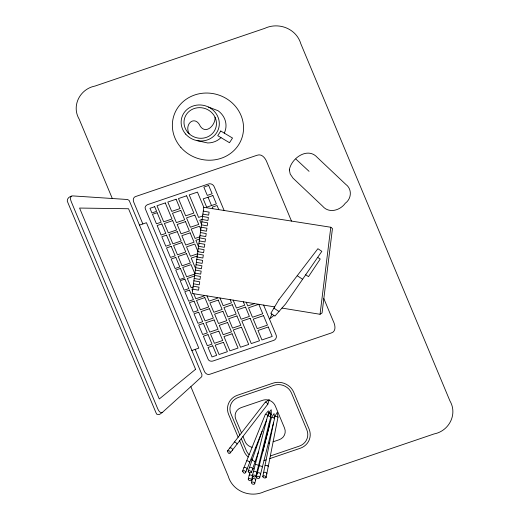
<?xml version="1.0" encoding="UTF-8"?>
<svg xmlns="http://www.w3.org/2000/svg" width="520" height="520" viewBox="0 0 520 520"><rect width="100%" height="100%" fill="white"/><g stroke="black" fill="none" stroke-linecap="round" stroke-linejoin="round"><path stroke-width="0.78" d="M268.3 415.064L268.392 410.846L265.252 414.505L242.522 471.178C245.472 476.976 247.24 468.702 242.535 471.166M281.97 308.081L320.041 314.281L330.798 227.253L203.794 207.305L197.457 192.12L189.208 194.922L198.588 217.399L202.618 216.028M203.794 207.305L192.179 293.469L274.638 306.891M215.046 117.26C215.716 124.755 206.317 134.719 200.382 126.419C195.104 114.491 183.892 123.851 189.137 133.763M273.644 422.272L262.821 476.411C263.413 475.235 266.13 475.787 266.103 477.445L277.979 417.209L277.199 412.38L274.794 416.513L274.534 417.788M262.067 431.34L248.203 471.159C249.028 469.085 253.663 473.057 249.815 472.907L248.242 479.05L248.885 478.472L250.172 478.66L251.355 479.349L251.485 480.2L252.714 475.026L254.852 475.202L255.756 476.437L270.699 417.06L270.166 412.21L267.547 416.221L252.48 475.378M253.013 476.463L251.453 482.586C252.05 481.449 254.865 482.144 254.683 483.769L256.373 477.1C261.228 473.688 259.519 482.021 256.334 477.094M262.483 452.822L269.672 424.262L269.432 422.091M259.642 477.887L274.606 418.431L274.072 413.589L271.453 417.599L256.386 476.756M248.242 479.05C247.956 480.253 250.725 481.449 251.485 480.2M251.44 482.625C251.154 483.828 253.922 485.024 254.683 483.769M262.834 476.372C262.47 477.626 265.401 478.751 266.103 477.445M230.133 453.109L267.858 404.144L269.282 399.536L265.219 402.266L227.526 450.912C228.696 457.138 232.999 449.755 227.5 450.944M263.536 472.836C264.225 471.374 267.456 472.778 266.76 473.98M251.349 472.543L258.421 452.062M270.654 416.618L271.356 414.576L271.232 409.721L268.327 413.361M249.151 475.488C249.919 474.051 253.091 475.637 252.317 476.775M253.383 471.848C254.131 470.431 257.322 471.959 256.542 473.154M252.35 479.057C253.13 477.601 256.295 479.251 255.528 480.337M257.289 473.226C258.037 471.809 261.228 473.337 260.449 474.532M245.615 472.693L266.597 419.946M271.837 314.041L269.932 318.76L273.891 315.413M248.19 471.178L248.378 472.108L249.815 472.907M255.717 476.567L254.456 477.054L252.499 475.995M249.399 467.721C250.276 466.356 253.325 468.15 252.46 469.241M243.88 467.799C244.816 466.479 247.793 468.39 246.87 469.443M255.431 464.549L255.444 464.529A3.79 3.536 17.1 0 1 257.797 465.088L258.499 465.524M229.775 448.012C231.049 446.953 233.461 449.599 232.252 450.313M190.847 386.659L201.754 376.675L201.962 374.647L129.22 200.544L127.653 199.518L72.495 195.891C68.972 196.235 65.657 199.654 68.049 203.06L156.026 412.815A11.57 10.784 17.1 0 0 156.871 414.329L159.582 414.421L162.214 412.555L190.847 386.659L228.248 476.242C232.7 491.361 250.361 498.186 264.31 491.647L434.09 433.934C448.975 431.093 457.828 414.336 449.924 400.894L300.82 43.758C296.374 28.639 278.707 21.814 264.764 28.353L94.984 86.067C80.1 88.907 71.246 105.664 79.15 119.106L112.301 198.517M320.041 314.281L322.062 312.949L332.449 228.553L330.798 227.253M71.715 196.157C69.439 197.333 70.791 200.382 71.468 202.183L157.482 408.213C158.334 410.059 159.555 413.101 162.084 412.594M139.484 225.089L146.452 222.722L198.816 348.14L191.841 350.512M202.163 219.414L199.771 220.227L201.494 224.367M199.817 236.841L195.104 238.44L191.197 229.086L199.505 226.265L200.817 229.417M199.518 239.057L195.878 240.299L198.504 246.584M197.522 253.825L190.431 256.236L186.524 246.883L194.831 244.062L197.86 251.322M197.223 256.048L191.204 258.096L195.111 267.442L195.715 267.241M194.799 274.034L186.647 276.803L182.741 267.449L191.048 264.628L194.844 273.721M194.539 275.997L187.33 278.447L191.237 287.8L193.024 287.19M254.534 303.615L247.741 305.923L246.214 302.263M268.314 443.424L269.497 443.027M273.137 441.786L279.142 439.745A9.731 9.067 17.1 0 0 284.538 428.09L275.249 405.847A9.731 9.067 17.1 0 0 269.055 400.27M270.342 455.962L299.293 446.121A13.611 12.695 17.1 0 0 306.833 429.812L291.506 393.101A13.611 12.695 17.1 0 0 273.91 385.333L238.44 397.391A13.611 12.695 17.1 0 0 230.893 413.706L239.811 435.058M266.13 459.862L263.998 460.571M269.822 458.607L300.19 448.286A16.062 14.97 17.1 0 0 309.088 429.046L293.761 392.334A16.062 14.97 17.1 0 0 273.007 383.168L237.536 395.226A16.062 14.97 17.1 0 0 228.638 414.473L238.134 437.223M255.632 447.506L256.302 447.401M268.346 413.361L269.347 413.465M203.287 211.094L209.131 212.147L208.644 215.137L202.878 214.097M202.566 216.45L208.403 217.503L207.922 220.5L202.156 219.459M201.838 221.812L207.681 222.865L207.194 225.862L201.435 224.816M201.117 227.175L206.96 228.228L206.472 231.218L200.714 230.178M200.395 232.537L206.239 233.591L205.751 236.581L199.992 235.541M199.674 237.9L205.517 238.953L205.03 241.943L199.264 240.903M198.952 243.256L204.789 244.316L204.308 247.306L198.542 246.266M198.224 248.619L204.067 249.672L203.58 252.668L197.821 251.622M197.503 253.981L203.346 255.034L202.858 258.024L197.1 256.984M196.781 259.344L202.625 260.397L202.137 263.387L196.378 262.346M196.06 264.706L201.903 265.759L201.416 268.749L195.656 267.709M195.338 270.069L201.175 271.122L200.694 274.111L194.928 273.072M194.61 275.425L200.453 276.478L199.966 279.474L194.207 278.434M193.889 280.787L199.732 281.84L199.244 284.837L193.486 283.79M193.167 286.15L199.011 287.203L198.523 290.192L192.764 289.153L191.925 289.439L192.53 290.888M197.106 140.627L207.675 142.968A19.207 17.908 17.1 0 0 221 137.631M252.798 468.351L254.098 469.034M208.507 107.055L218.042 110.721A19.207 17.908 17.1 0 1 224.269 133.107M267.599 465.849L268.314 466.271M251.05 459.024L252.219 459.622M270.348 413.862L271.356 414.576M273.917 417.982L274.606 418.431M268.996 423.82L269.672 424.262M256.796 472.29L257.413 472.693M317.675 257.381L320.229 258.999L308.497 276.64L305.695 274.775M277.979 417.209L277.264 416.787A3.776 3.523 17.1 0 0 274.814 416.325M297.232 275.704L302.594 279.272M273.91 308.113L278.98 311.486M249.178 461.617L249.808 462.144M270.699 417.06L269.932 416.559A3.75 3.497 17.1 0 0 267.644 416.032M262.405 466.901L261.742 466.466A3.776 3.523 17.1 0 0 259.285 465.875M268.041 415.467L267.351 414.96A3.601 3.354 17.1 0 0 265.311 414.343M255.054 461.819L254.43 461.338A3.776 3.523 17.1 0 0 252.018 460.564M295.913 159.107L309.062 171.34M237.114 444.048L236.639 443.391A3.776 3.523 17.1 0 0 234.578 442.007M267.858 404.144L267.41 403.513A3.776 3.523 17.1 0 0 265.324 402.103M291.486 221.078L267.169 162.825C265.726 158.678 262.054 153.238 256.932 155.298L135.772 196.482C132.925 197.139 132.795 200.583 133.978 202.722L142.838 223.951M323.83 298.552L333.32 321.282C335.238 325 336.499 331.591 331.136 333.034L209.976 374.218C207.305 375.375 204.828 373.009 204.061 370.598L195.202 349.369M224.127 210.496L214.364 187.115C213.551 184.418 210.431 182.988 207.864 184.158L148.48 204.341C146.432 204.796 144.235 206.83 145.418 209.053L208.033 359.028C208.819 361.426 211.783 361.615 213.779 360.744L273.163 340.561C275.886 340.009 277.271 336.863 275.88 334.464L263.62 305.097M218.784 209.658L217.055 205.511L212.206 207.155L212.862 208.728M208.052 197.217L211.53 205.543M243.302 301.788L244.732 305.214L236.431 308.035L233.129 300.131M230.139 299.644L231.484 302.868L223.178 305.689L219.96 297.993M217.152 297.531L217.451 298.246L209.15 301.067L206.98 295.874M203.886 295.373L204.133 295.971L195.826 298.792L193.707 293.716M241.488 432.894L235.794 419.257A9.731 9.067 17.1 0 1 241.183 407.602L262.678 400.296A9.731 9.067 17.1 0 1 268.45 400.094M242.97 436.449L245.076 441.5A9.731 9.067 17.1 0 0 252.096 447.304M241.293 438.62L246.22 450.411A13.611 12.695 17.1 0 0 249.125 454.721M239.623 440.785L243.964 451.178A16.062 14.97 17.1 0 0 248.203 457.022M246.831 460.772A3.776 3.523 17.1 0 1 249.165 461.63M271.486 417.411A3.776 3.523 17.1 0 1 273.904 417.996M265.148 465.387A3.776 3.523 17.1 0 1 267.586 465.862M289.347 169.917L290.212 174.057L293.02 178.152L322.595 206.167C328.939 213.759 340.145 210.489 345.274 203.255C351.618 198.738 352.261 189.02 345.748 184.34L317.272 157.437C307.645 146.549 291.142 158.353 289.347 169.917M278.954 299.585L270.81 313.358L274.918 316.095L285.571 303.992L321.834 251.336L317.896 248.709L278.954 299.585M220.753 131.008L217.737 135.681L229.495 142.714L232.518 138.041L220.753 131.008M195.572 369.304L159.282 398.976L79.573 208.058L128.537 208.748L195.572 369.304M208.676 185.439L203.827 187.089L207.305 195.41L212.147 193.765L208.676 185.439M165.288 202.93L156.988 205.751L163.696 221.832L172.003 219.005L165.288 202.93M176.111 199.232L167.811 202.053L171.717 211.406L180.018 208.585L176.111 199.232M154.694 206.694L149.968 208.299L151.905 212.953L156.631 211.347L154.694 206.694M186.635 195.8L178.458 198.575L185.666 215.846L193.843 213.064L186.635 195.8M157.151 212.725L152.477 214.311L156.435 223.802L161.115 222.209L157.151 212.725M212.901 195.566L203.203 198.861L206.681 207.188L216.379 203.892L212.901 195.566M180.791 210.438L172.49 213.258L176.391 222.612L184.697 219.791L180.791 210.438M161.831 223.931L157.157 225.518L161.115 235.008L165.796 233.422L161.831 223.931M172.686 220.649L164.385 223.47L168.285 232.823L176.592 230.003L172.686 220.649M194.825 215.059L186.518 217.88L190.424 227.233L198.725 224.412L194.825 215.059M185.471 221.644L177.171 224.471L181.071 233.818L189.378 230.997L185.471 221.644M166.511 235.138L161.837 236.73L165.796 246.22L170.475 244.628L166.511 235.138M177.275 231.641L168.974 234.468L172.874 243.822L181.181 240.994L177.275 231.641M190.151 232.856L181.844 235.677L185.75 245.031L194.058 242.203L190.151 232.856M181.87 242.639L173.563 245.459L177.469 254.813L185.77 251.992L181.87 242.639M171.191 246.344L166.511 247.936L170.475 257.426L175.156 255.833L171.191 246.344M186.459 253.63L178.152 256.458L182.058 265.811L190.359 262.983L186.459 253.63M175.825 257.445L171.145 259.038L175.11 268.528L179.79 266.936L175.825 257.445M180.414 268.444L175.74 270.03L179.699 279.519L184.379 277.933L180.414 268.444M184.873 279.123L180.2 280.716L184.158 290.206L188.838 288.613L184.873 279.123M189.469 290.121L184.789 291.707L188.747 301.197L193.427 299.611L189.469 290.121M194.058 301.113L189.378 302.705L193.343 312.195L198.016 310.603L194.058 301.113M204.815 297.609L196.514 300.437L200.415 309.784L208.722 306.963L204.815 297.609M218.225 300.105L209.924 302.926L213.824 312.28L222.131 309.452L218.225 300.105M198.692 312.214L194.012 313.807L197.977 323.297L202.65 321.704L198.692 312.214M209.45 308.711L201.149 311.532L205.056 320.886L213.356 318.065L209.45 308.711M232.258 304.72L223.951 307.548L227.858 316.901L236.158 314.074L232.258 304.72M222.905 311.311L214.604 314.132L218.504 323.486L226.811 320.664L222.905 311.311M245.511 307.073L237.205 309.894L241.111 319.248L249.411 316.42L245.511 307.073M258.791 304.311L248.528 307.801L252.473 317.265L262.743 313.775L258.791 304.311M203.372 323.421L198.692 325.013L202.65 334.503L207.331 332.911L203.372 323.421M214.13 319.923L205.829 322.745L209.729 332.098L218.036 329.271L214.13 319.923M236.938 315.933L228.631 318.753L232.537 328.107L240.838 325.286L236.938 315.933M227.584 322.517L219.278 325.338L223.184 334.692L231.491 331.87L227.584 322.517M250.133 318.298L241.885 321.1L251.264 343.577L259.519 340.769L250.133 318.298M263.523 315.653L253.26 319.137L257.212 328.608L267.475 325.117L263.523 315.653M208.052 334.633L203.372 336.219L207.331 345.709L212.011 344.123L208.052 334.633M218.81 331.13L210.509 333.95L214.409 343.304L222.716 340.483L218.81 331.13M241.482 327.184L233.311 329.959L240.519 347.23L248.69 344.448L241.482 327.184M232.083 333.788L223.958 336.55L229.925 350.831L238.043 348.069L232.083 333.788M212.725 345.839L208.052 347.432L212.011 356.915L216.691 355.329L212.725 345.839M268.262 326.989L257.992 330.48L261.944 339.944L272.214 336.453L268.262 326.989M223.489 342.335L215.183 345.156L219.089 354.51L227.396 351.689L223.489 342.335M185.712 134.141A19.207 17.908 17.1 0 0 218.225 129.642A19.207 17.908 17.1 0 0 196.722 105.138A19.207 17.908 17.1 0 0 185.712 134.141M187.876 132.47A16.334 15.229 17.1 0 0 215.534 128.648A16.334 15.229 17.1 0 0 197.249 107.809A16.334 15.229 17.1 0 0 187.876 132.47M180.901 147.446A35.802 33.378 17.1 0 0 241.52 139.055A35.802 33.378 17.1 0 0 201.435 93.385A35.802 33.378 17.1 0 0 180.901 147.446"/></g></svg>
